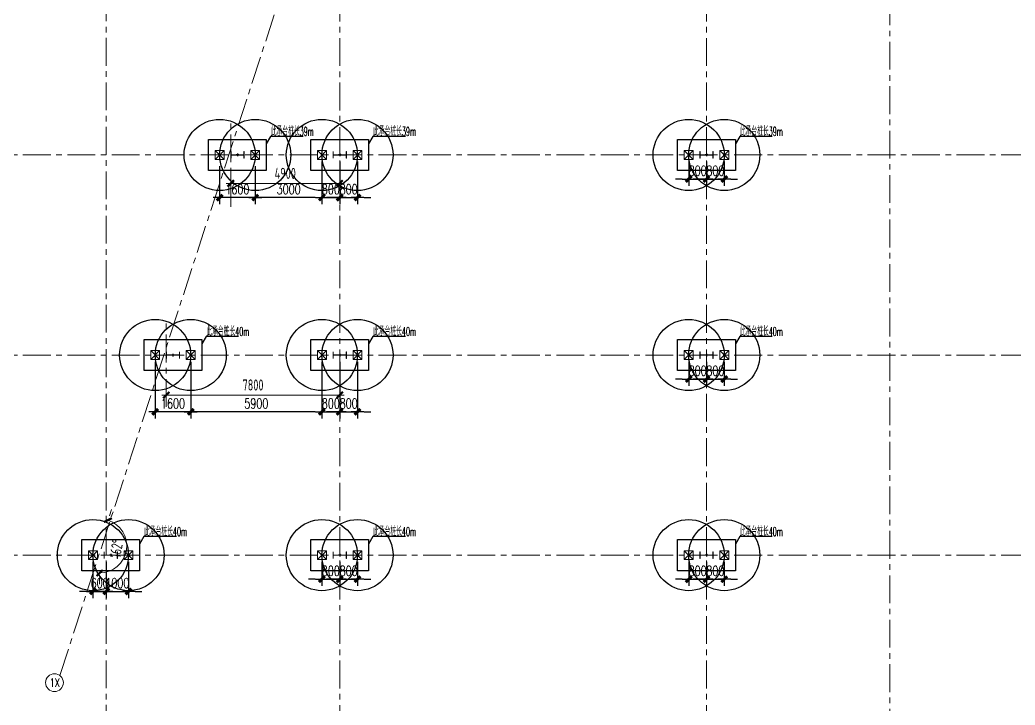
# Model space of a CAD drawing. Extents: x -1201378 to 2367219, y -619313 to 244905.
# Drawn here: x -812744 to -767975, y 148906 to 179726 of the extents above; entities that cross this region are included whole.
import ezdxf
from ezdxf.enums import TextEntityAlignment as Align

# ---------------------------------------------------------------- set-up
doc = ezdxf.new("R2010")
doc.units = 0
doc.header["$LTSCALE"] = 1000
doc.linetypes.add('CENTER', pattern=[2, 1.25, -0.25, 0.25, -0.25])
doc.layers.get('0').update_dxf_attribs({"linetype": 'CONTINUOUS'})
doc.layers.get('Defpoints').update_dxf_attribs({"linetype": 'CONTINUOUS'})
for name, color, linetype, lineweight in [('S-axis', 111, 'CONTINUOUS', 0), ('S-col', 2, 'CONTINUOUS', 0), ('S-dote', 5, 'CENTER', 0), ('S-zhuang', 1, 'CONTINUOUS', 0)]:
    doc.layers.add(name, color=color, linetype=linetype, lineweight=lineweight)
for name, color, linetype in [('S-BG', 131, 'CONTINUOUS'), ('S-DIMZ', 115, 'CONTINUOUS'), ('S-DOTE1', 140, 'CENTER'), ('S-HATCH1-W', 252, 'CONTINUOUS')]:
    doc.layers.add(name, color=color, linetype=linetype)
doc.styles.add('_TCH_AXIS', font='COMPLEX', dxfattribs={"bigfont": 'GBCBIG'})
doc.styles.add('SS1', font='tj-romans1.shx', dxfattribs={"width": 0.7, "bigfont": 'tj-hztxt1.shx'})
doc.styles.add('TSSD_Dimension', font='tssdeng.shx', dxfattribs={"width": 0.7, "bigfont": 'hztxt.shx'})
doc.dimstyles.new('S-150-ARCHI', dxfattribs={"dimscale": 150, "dimtxt": 3, "dimasz": 2, "dimexe": 2, "dimexo": 2, "dimgap": 1, "dimtad": 1, "dimdec": 0, "dimzin": 0, "dimdsep": 46, "dimtxsty": 'SS1', "dimblk1": 'TT', "dimblk2": 'TT', "dimsah": 1, "dimcen": 1, "dimclrd": 256, "dimclre": 256, "dimclrt": 256, "dimadec": 0, "dimazin": 0, "dimtfac": 1, "dimtdec": 0, "dimtix": 1, "dimtmove": 2, "dimatfit": 0, "dimldrblk": 'TT', "dimfxl": 2, "dimtolj": 1, "dimtzin": 0, "dimarcsym": 0})
doc.dimstyles.new('TSSD_200_200', dxfattribs={"dimtxt": 500, "dimasz": 200, "dimexe": 200, "dimexo": 500, "dimgap": 200, "dimtad": 1, "dimdec": 0, "dimzin": 0, "dimdsep": 46, "dimtxsty": 'TSSD_Dimension', "dimblk": 'ARCHTICK', "dimcen": 0, "dimdle": 200, "dimclrt": 7, "dimadec": 0, "dimazin": 0, "dimtfac": 1, "dimtdec": 0, "dimtix": 1, "dimtmove": 2, "dimatfit": 3, "dimfxl": 1, "dimtolj": 1, "dimtzin": 0, "dimarcsym": 0})

# ---------------------------------------------------------------- blocks, each defined once
blk = doc.blocks.new('_FZH')
at = {"layer": 'S-col'}
blk.add_lwpolyline([(-0.375, -0.188), (-0.375, 0.187), (-0.36, 0.187), (-0.36, 0.005), (0.36, 0.005), (0.36, 0.187), (0.375, 0.187), (0.375, -0.188), (0.36, -0.188), (0.36, -0.005), (-0.36, -0.005), (-0.36, -0.188)], close=True, dxfattribs=at)
blk = doc.blocks.new('w4234324')
at = {"layer": 'S-col', "xscale": 800.0000000000005, "yscale": 800.0000000000005, "zscale": 800.0000000000005}
for p in [(-248054, 777820), (-243454, 777820), (-226954, 777820), (-250954, 768820), (-243454, 768820), (-226954, 768820), (-253754, 759820), (-243454, 759820), (-226954, 759820)]:
    blk.add_blockref('_FZH', p, dxfattribs=at)
blk = doc.blocks.new('S-ZHUANG-400')
at = {"layer": 'S-zhuang'}
for p, q in [((200, -200), (-200, 200)), ((-200, -200), (200, 200))]:
    blk.add_line(p, q, dxfattribs=at)
blk.add_lwpolyline([(-200, 200), (200, 200), (200, -200), (-200, -200)], close=True, dxfattribs=at)
blk = doc.blocks.new('CT2')
at = {"layer": 'Defpoints'}
for centre in [(-193625, -186366), (-193625, -187966)]:
    blk.add_circle(centre, 1600, dxfattribs=at)
at = {"layer": 'S-DOTE1', "ltscale": 0.25}
for p, q in [((-193625, -187226), (-193625, -187106)), ((-193565, -187166), (-193685, -187166))]:
    blk.add_line(p, q, dxfattribs=at)
at = {"layer": 'S-HATCH1-W'}
blk.add_lwpolyline([(-194325, -185866), (-192925, -185866), (-192925, -188466), (-194325, -188466)], close=True, dxfattribs=at)
at = {"layer": 'S-zhuang'}
for p in [(-193625, -186366), (-193625, -187966)]:
    blk.add_blockref('S-ZHUANG-400', p, dxfattribs=at)
blk = doc.blocks.new('TT')
blk.add_line((-0.97, 0), (0.97, 0))
at = {"const_width": 0.45}
blk.add_lwpolyline([(-0.44, -0.44), (0.44, 0.44)], dxfattribs=at)
blk = doc.blocks.new('*D952')
at = {"layer": 'Defpoints', "color": 0, "transparency": 16777216}
for p in [(-782658, 155652), (-781859, 155652), (-781859, 154569)]:
    blk.add_point(p, dxfattribs=at)
at = {"layer": 'S-DIMZ', "lineweight": -2, "transparency": 16777216}
for p, q in [((-782658, 155352), (-782658, 154269)), ((-781859, 155352), (-781859, 154269)), ((-782958, 154569), (-783258, 154569)), ((-782658, 154569), (-781859, 154569)), ((-781559, 154569), (-781259, 154569))]:
    blk.add_line(p, q, dxfattribs=at)
at = {"layer": 'S-DIMZ', "lineweight": -2, "transparency": 16777216, "xscale": 300, "yscale": 300, "zscale": 300}
blk.add_blockref('TT', (-782658, 154569), dxfattribs=at)
at = {"layer": 'S-DIMZ', "lineweight": -2, "transparency": 16777216, "xscale": 300, "yscale": 300, "zscale": 300, "rotation": 180}
blk.add_blockref('TT', (-781859, 154569), dxfattribs=at)
at = {"layer": 'S-DIMZ', "transparency": 16777216, "insert": (-782258, 154944), "char_height": 450, "attachment_point": 5, "style": 'SS1'}
blk.add_mtext('\\A1;800', dxfattribs=at)
blk = doc.blocks.new('*D953')
at = {"layer": 'Defpoints', "color": 0, "transparency": 16777216}
for p in [(-781859, 155652), (-781058, 155652), (-781058, 154569)]:
    blk.add_point(p, dxfattribs=at)
at = {"layer": 'S-DIMZ', "lineweight": -2, "transparency": 16777216}
for p, q in [((-781859, 155352), (-781859, 154269)), ((-781058, 155352), (-781058, 154269)), ((-782159, 154569), (-782459, 154569)), ((-781859, 154569), (-781058, 154569)), ((-780758, 154569), (-780458, 154569))]:
    blk.add_line(p, q, dxfattribs=at)
at = {"layer": 'S-DIMZ', "lineweight": -2, "transparency": 16777216, "xscale": 300, "yscale": 300, "zscale": 300}
blk.add_blockref('TT', (-781859, 154569), dxfattribs=at)
at = {"layer": 'S-DIMZ', "lineweight": -2, "transparency": 16777216, "xscale": 300, "yscale": 300, "zscale": 300, "rotation": 180}
blk.add_blockref('TT', (-781058, 154569), dxfattribs=at)
at = {"layer": 'S-DIMZ', "transparency": 16777216, "insert": (-781458, 154944), "char_height": 450, "attachment_point": 5, "style": 'SS1'}
blk.add_mtext('\\A1;800', dxfattribs=at)
blk = doc.blocks.new('*D954')
at = {"layer": 'Defpoints', "color": 0, "transparency": 16777216}
for p in [(-799158, 155652), (-798359, 155652), (-798359, 154569)]:
    blk.add_point(p, dxfattribs=at)
at = {"layer": 'S-DIMZ', "lineweight": -2, "transparency": 16777216}
for p, q in [((-799158, 155352), (-799158, 154269)), ((-798359, 155352), (-798359, 154269)), ((-799458, 154569), (-799758, 154569)), ((-799158, 154569), (-798359, 154569)), ((-798059, 154569), (-797759, 154569))]:
    blk.add_line(p, q, dxfattribs=at)
at = {"layer": 'S-DIMZ', "lineweight": -2, "transparency": 16777216, "xscale": 300, "yscale": 300, "zscale": 300}
blk.add_blockref('TT', (-799158, 154569), dxfattribs=at)
at = {"layer": 'S-DIMZ', "lineweight": -2, "transparency": 16777216, "xscale": 300, "yscale": 300, "zscale": 300, "rotation": 180}
blk.add_blockref('TT', (-798359, 154569), dxfattribs=at)
at = {"layer": 'S-DIMZ', "transparency": 16777216, "insert": (-798758, 154944), "char_height": 450, "attachment_point": 5, "style": 'SS1'}
blk.add_mtext('\\A1;800', dxfattribs=at)
blk = doc.blocks.new('*D955')
at = {"layer": 'Defpoints', "color": 0, "transparency": 16777216}
for p in [(-798359, 155652), (-797558, 155652), (-797558, 154569)]:
    blk.add_point(p, dxfattribs=at)
at = {"layer": 'S-DIMZ', "lineweight": -2, "transparency": 16777216}
for p, q in [((-798359, 155352), (-798359, 154269)), ((-797558, 155352), (-797558, 154269)), ((-798659, 154569), (-798959, 154569)), ((-798359, 154569), (-797558, 154569)), ((-797258, 154569), (-796958, 154569))]:
    blk.add_line(p, q, dxfattribs=at)
at = {"layer": 'S-DIMZ', "lineweight": -2, "transparency": 16777216, "xscale": 300, "yscale": 300, "zscale": 300}
blk.add_blockref('TT', (-798359, 154569), dxfattribs=at)
at = {"layer": 'S-DIMZ', "lineweight": -2, "transparency": 16777216, "xscale": 300, "yscale": 300, "zscale": 300, "rotation": 180}
blk.add_blockref('TT', (-797558, 154569), dxfattribs=at)
at = {"layer": 'S-DIMZ', "transparency": 16777216, "insert": (-797958, 154944), "char_height": 450, "attachment_point": 5, "style": 'SS1'}
blk.add_mtext('\\A1;800', dxfattribs=at)
blk = doc.blocks.new('*D956')
at = {"layer": 'Defpoints', "color": 0, "transparency": 16777216}
for p in [(-809458, 155652), (-808858, 155652), (-808858, 154020)]:
    blk.add_point(p, dxfattribs=at)
at = {"layer": 'S-DIMZ', "lineweight": -2, "transparency": 16777216}
for p, q in [((-809458, 155352), (-809458, 153720)), ((-808858, 155352), (-808858, 153720)), ((-809758, 154020), (-810058, 154020)), ((-809458, 154020), (-808858, 154020)), ((-808558, 154020), (-808258, 154020))]:
    blk.add_line(p, q, dxfattribs=at)
at = {"layer": 'S-DIMZ', "lineweight": -2, "transparency": 16777216, "xscale": 300, "yscale": 300, "zscale": 300}
blk.add_blockref('TT', (-809458, 154020), dxfattribs=at)
at = {"layer": 'S-DIMZ', "lineweight": -2, "transparency": 16777216, "xscale": 300, "yscale": 300, "zscale": 300, "rotation": 180}
blk.add_blockref('TT', (-808858, 154020), dxfattribs=at)
at = {"layer": 'S-DIMZ', "transparency": 16777216, "insert": (-809158, 154395), "char_height": 450, "attachment_point": 5, "style": 'SS1'}
blk.add_mtext('\\A1;600', dxfattribs=at)
blk = doc.blocks.new('*D957')
at = {"layer": 'Defpoints', "color": 0, "transparency": 16777216}
for p in [(-808858, 155652), (-807858, 155652), (-807858, 154020)]:
    blk.add_point(p, dxfattribs=at)
at = {"layer": 'S-DIMZ', "lineweight": -2, "transparency": 16777216}
for p, q in [((-808858, 155352), (-808858, 153720)), ((-807858, 155352), (-807858, 153720)), ((-809158, 154020), (-809458, 154020)), ((-808858, 154020), (-807858, 154020)), ((-807558, 154020), (-807258, 154020))]:
    blk.add_line(p, q, dxfattribs=at)
at = {"layer": 'S-DIMZ', "lineweight": -2, "transparency": 16777216, "xscale": 300, "yscale": 300, "zscale": 300}
blk.add_blockref('TT', (-808858, 154020), dxfattribs=at)
at = {"layer": 'S-DIMZ', "lineweight": -2, "transparency": 16777216, "xscale": 300, "yscale": 300, "zscale": 300, "rotation": 180}
blk.add_blockref('TT', (-807858, 154020), dxfattribs=at)
at = {"layer": 'S-DIMZ', "transparency": 16777216, "insert": (-808358, 154395), "char_height": 450, "attachment_point": 5, "style": 'SS1'}
blk.add_mtext('\\A1;1000', dxfattribs=at)
blk = doc.blocks.new('*D966')
at = {"layer": 'Defpoints', "color": 0, "transparency": 16777216}
for p in [(-782658, 164652), (-781859, 164652), (-781859, 163569)]:
    blk.add_point(p, dxfattribs=at)
at = {"layer": 'S-DIMZ', "lineweight": -2, "transparency": 16777216}
for p, q in [((-782658, 164352), (-782658, 163269)), ((-781859, 164352), (-781859, 163269)), ((-782958, 163569), (-783258, 163569)), ((-782658, 163569), (-781859, 163569)), ((-781559, 163569), (-781259, 163569))]:
    blk.add_line(p, q, dxfattribs=at)
at = {"layer": 'S-DIMZ', "lineweight": -2, "transparency": 16777216, "xscale": 300, "yscale": 300, "zscale": 300}
blk.add_blockref('TT', (-782658, 163569), dxfattribs=at)
at = {"layer": 'S-DIMZ', "lineweight": -2, "transparency": 16777216, "xscale": 300, "yscale": 300, "zscale": 300, "rotation": 180}
blk.add_blockref('TT', (-781859, 163569), dxfattribs=at)
at = {"layer": 'S-DIMZ', "transparency": 16777216, "insert": (-782258, 163944), "char_height": 450, "attachment_point": 5, "style": 'SS1'}
blk.add_mtext('\\A1;800', dxfattribs=at)
blk = doc.blocks.new('*D967')
at = {"layer": 'Defpoints', "color": 0, "transparency": 16777216}
for p in [(-781859, 164652), (-781058, 164652), (-781058, 163569)]:
    blk.add_point(p, dxfattribs=at)
at = {"layer": 'S-DIMZ', "lineweight": -2, "transparency": 16777216}
for p, q in [((-781859, 164352), (-781859, 163269)), ((-781058, 164352), (-781058, 163269)), ((-782159, 163569), (-782459, 163569)), ((-781859, 163569), (-781058, 163569)), ((-780758, 163569), (-780458, 163569))]:
    blk.add_line(p, q, dxfattribs=at)
at = {"layer": 'S-DIMZ', "lineweight": -2, "transparency": 16777216, "xscale": 300, "yscale": 300, "zscale": 300}
blk.add_blockref('TT', (-781859, 163569), dxfattribs=at)
at = {"layer": 'S-DIMZ', "lineweight": -2, "transparency": 16777216, "xscale": 300, "yscale": 300, "zscale": 300, "rotation": 180}
blk.add_blockref('TT', (-781058, 163569), dxfattribs=at)
at = {"layer": 'S-DIMZ', "transparency": 16777216, "insert": (-781458, 163944), "char_height": 450, "attachment_point": 5, "style": 'SS1'}
blk.add_mtext('\\A1;800', dxfattribs=at)
blk = doc.blocks.new('*D976')
at = {"layer": 'Defpoints', "color": 0, "transparency": 16777216}
for p in [(-782658, 173652), (-781859, 173652), (-781859, 172569)]:
    blk.add_point(p, dxfattribs=at)
at = {"layer": 'S-DIMZ', "lineweight": -2, "transparency": 16777216}
for p, q in [((-782658, 173352), (-782658, 172269)), ((-781859, 173352), (-781859, 172269)), ((-782958, 172569), (-783258, 172569)), ((-782658, 172569), (-781859, 172569)), ((-781559, 172569), (-781259, 172569))]:
    blk.add_line(p, q, dxfattribs=at)
at = {"layer": 'S-DIMZ', "lineweight": -2, "transparency": 16777216, "xscale": 300, "yscale": 300, "zscale": 300}
blk.add_blockref('TT', (-782658, 172569), dxfattribs=at)
at = {"layer": 'S-DIMZ', "lineweight": -2, "transparency": 16777216, "xscale": 300, "yscale": 300, "zscale": 300, "rotation": 180}
blk.add_blockref('TT', (-781859, 172569), dxfattribs=at)
at = {"layer": 'S-DIMZ', "transparency": 16777216, "insert": (-782258, 172944), "char_height": 450, "attachment_point": 5, "style": 'SS1'}
blk.add_mtext('\\A1;800', dxfattribs=at)
blk = doc.blocks.new('*D977')
at = {"layer": 'Defpoints', "color": 0, "transparency": 16777216}
for p in [(-781859, 173652), (-781058, 173652), (-781058, 172569)]:
    blk.add_point(p, dxfattribs=at)
at = {"layer": 'S-DIMZ', "lineweight": -2, "transparency": 16777216}
for p, q in [((-781859, 173352), (-781859, 172269)), ((-781058, 173352), (-781058, 172269)), ((-782159, 172569), (-782459, 172569)), ((-781859, 172569), (-781058, 172569)), ((-780758, 172569), (-780458, 172569))]:
    blk.add_line(p, q, dxfattribs=at)
at = {"layer": 'S-DIMZ', "lineweight": -2, "transparency": 16777216, "xscale": 300, "yscale": 300, "zscale": 300}
blk.add_blockref('TT', (-781859, 172569), dxfattribs=at)
at = {"layer": 'S-DIMZ', "lineweight": -2, "transparency": 16777216, "xscale": 300, "yscale": 300, "zscale": 300, "rotation": 180}
blk.add_blockref('TT', (-781058, 172569), dxfattribs=at)
at = {"layer": 'S-DIMZ', "transparency": 16777216, "insert": (-781458, 172944), "char_height": 450, "attachment_point": 5, "style": 'SS1'}
blk.add_mtext('\\A1;800', dxfattribs=at)
blk = doc.blocks.new('*D1065')
at = {"layer": 'Defpoints', "color": 0, "transparency": 16777216}
for p in [(-799158, 164652), (-798359, 164652), (-798359, 162097)]:
    blk.add_point(p, dxfattribs=at)
at = {"layer": 'S-DIMZ', "lineweight": -2, "transparency": 16777216}
for p, q in [((-799158, 164352), (-799158, 161797)), ((-798359, 164352), (-798359, 161797)), ((-799458, 162097), (-799758, 162097)), ((-799158, 162097), (-798359, 162097)), ((-798059, 162097), (-797759, 162097))]:
    blk.add_line(p, q, dxfattribs=at)
at = {"layer": 'S-DIMZ', "lineweight": -2, "transparency": 16777216, "xscale": 300, "yscale": 300, "zscale": 300}
blk.add_blockref('TT', (-799158, 162097), dxfattribs=at)
at = {"layer": 'S-DIMZ', "lineweight": -2, "transparency": 16777216, "xscale": 300, "yscale": 300, "zscale": 300, "rotation": 180}
blk.add_blockref('TT', (-798359, 162097), dxfattribs=at)
at = {"layer": 'S-DIMZ', "transparency": 16777216, "insert": (-798758, 162472), "char_height": 450, "attachment_point": 5, "style": 'SS1'}
blk.add_mtext('\\A1;800', dxfattribs=at)
blk = doc.blocks.new('*D1066')
at = {"layer": 'Defpoints', "color": 0, "transparency": 16777216}
for p in [(-798359, 164652), (-797558, 164652), (-797558, 162097)]:
    blk.add_point(p, dxfattribs=at)
at = {"layer": 'S-DIMZ', "lineweight": -2, "transparency": 16777216}
for p, q in [((-798359, 164352), (-798359, 161797)), ((-797558, 164352), (-797558, 161797)), ((-798659, 162097), (-798959, 162097)), ((-798359, 162097), (-797558, 162097)), ((-797258, 162097), (-796958, 162097))]:
    blk.add_line(p, q, dxfattribs=at)
at = {"layer": 'S-DIMZ', "lineweight": -2, "transparency": 16777216, "xscale": 300, "yscale": 300, "zscale": 300}
blk.add_blockref('TT', (-798359, 162097), dxfattribs=at)
at = {"layer": 'S-DIMZ', "lineweight": -2, "transparency": 16777216, "xscale": 300, "yscale": 300, "zscale": 300, "rotation": 180}
blk.add_blockref('TT', (-797558, 162097), dxfattribs=at)
at = {"layer": 'S-DIMZ', "transparency": 16777216, "insert": (-797958, 162472), "char_height": 450, "attachment_point": 5, "style": 'SS1'}
blk.add_mtext('\\A1;800', dxfattribs=at)
blk = doc.blocks.new('*D1067')
at = {"layer": 'Defpoints', "color": 0, "transparency": 16777216}
for p in [(-799158, 173652), (-798359, 173652), (-798359, 171735)]:
    blk.add_point(p, dxfattribs=at)
at = {"layer": 'S-DIMZ', "lineweight": -2, "transparency": 16777216}
for p, q in [((-799158, 173352), (-799158, 171435)), ((-798359, 173352), (-798359, 171435)), ((-799458, 171735), (-799758, 171735)), ((-799158, 171735), (-798359, 171735)), ((-798059, 171735), (-797759, 171735))]:
    blk.add_line(p, q, dxfattribs=at)
at = {"layer": 'S-DIMZ', "lineweight": -2, "transparency": 16777216, "xscale": 300, "yscale": 300, "zscale": 300}
blk.add_blockref('TT', (-799158, 171735), dxfattribs=at)
at = {"layer": 'S-DIMZ', "lineweight": -2, "transparency": 16777216, "xscale": 300, "yscale": 300, "zscale": 300, "rotation": 180}
blk.add_blockref('TT', (-798359, 171735), dxfattribs=at)
at = {"layer": 'S-DIMZ', "transparency": 16777216, "insert": (-798758, 172110), "char_height": 450, "attachment_point": 5, "style": 'SS1'}
blk.add_mtext('\\A1;800', dxfattribs=at)
blk = doc.blocks.new('*D1068')
at = {"layer": 'Defpoints', "color": 0, "transparency": 16777216}
for p in [(-798359, 173652), (-797558, 173652), (-797558, 171735)]:
    blk.add_point(p, dxfattribs=at)
at = {"layer": 'S-DIMZ', "lineweight": -2, "transparency": 16777216}
for p, q in [((-798359, 173352), (-798359, 171435)), ((-797558, 173352), (-797558, 171435)), ((-798659, 171735), (-798959, 171735)), ((-798359, 171735), (-797558, 171735)), ((-797258, 171735), (-796958, 171735))]:
    blk.add_line(p, q, dxfattribs=at)
at = {"layer": 'S-DIMZ', "lineweight": -2, "transparency": 16777216, "xscale": 300, "yscale": 300, "zscale": 300}
blk.add_blockref('TT', (-798359, 171735), dxfattribs=at)
at = {"layer": 'S-DIMZ', "lineweight": -2, "transparency": 16777216, "xscale": 300, "yscale": 300, "zscale": 300, "rotation": 180}
blk.add_blockref('TT', (-797558, 171735), dxfattribs=at)
at = {"layer": 'S-DIMZ', "transparency": 16777216, "insert": (-797958, 172110), "char_height": 450, "attachment_point": 5, "style": 'SS1'}
blk.add_mtext('\\A1;800', dxfattribs=at)
blk = doc.blocks.new('_ArchTick')
at = {"color": 0, "linetype": 'ByBlock', "const_width": 0.5}
blk.add_lwpolyline([(-0.71, -0.71), (0.71, 0.71)], dxfattribs=at)
blk = doc.blocks.new('*D3039')
at = {"layer": 'Defpoints', "color": 0, "transparency": 16777216}
for p in [(-203258, 60787), (-198358, 60787), (-198358, 59749)]:
    blk.add_point(p, dxfattribs=at)
at = {"layer": 'S-axis', "color": 0, "lineweight": -2, "transparency": 16777216}
for p, q in [((-203258, 60287), (-203258, 59549)), ((-198358, 60287), (-198358, 59549)), ((-203458, 59749), (-198158, 59749))]:
    blk.add_line(p, q, dxfattribs=at)
at = {"layer": 'S-axis', "color": 0, "lineweight": -2, "transparency": 16777216, "xscale": 200, "yscale": 200, "zscale": 200, "rotation": 180}
blk.add_blockref('_ArchTick', (-203258, 59749), dxfattribs=at)
at = {"layer": 'S-axis', "color": 0, "lineweight": -2, "transparency": 16777216, "xscale": 200, "yscale": 200, "zscale": 200}
blk.add_blockref('_ArchTick', (-198358, 59749), dxfattribs=at)
at = {"layer": 'S-axis', "color": 7, "transparency": 16777216, "insert": (-200808, 60199), "char_height": 500, "attachment_point": 5, "style": 'TSSD_Dimension'}
blk.add_mtext('\\A1;4900', dxfattribs=at)
blk = doc.blocks.new('*D3040')
at = {"layer": 'Defpoints', "color": 0, "transparency": 16777216}
for p in [(-206158, 51267), (-198358, 51267), (-198358, 50229)]:
    blk.add_point(p, dxfattribs=at)
at = {"layer": 'S-axis', "color": 0, "lineweight": -2, "transparency": 16777216}
for p, q in [((-206158, 50767), (-206158, 50029)), ((-198358, 50767), (-198358, 50029)), ((-206358, 50229), (-198158, 50229))]:
    blk.add_line(p, q, dxfattribs=at)
at = {"layer": 'S-axis', "color": 0, "lineweight": -2, "transparency": 16777216, "xscale": 200, "yscale": 200, "zscale": 200, "rotation": 180}
blk.add_blockref('_ArchTick', (-206158, 50229), dxfattribs=at)
at = {"layer": 'S-axis', "color": 0, "lineweight": -2, "transparency": 16777216, "xscale": 200, "yscale": 200, "zscale": 200}
blk.add_blockref('_ArchTick', (-198358, 50229), dxfattribs=at)
at = {"layer": 'S-axis', "color": 7, "transparency": 16777216, "insert": (-202258, 50679), "char_height": 500, "attachment_point": 5, "style": 'TSSD_Dimension'}
blk.add_mtext('\\A1;7800', dxfattribs=at)
blk = doc.blocks.new('*D3041')
at = {"layer": 'Defpoints', "color": 0, "transparency": 16777216}
for p in [(-208783, 44601), (-209158, 43443), (-208173, 42727), (-209158, 42225)]:
    blk.add_point(p, dxfattribs=at)
at = {"layer": 'S-axis', "color": 0, "lineweight": -2, "transparency": 16777216}
for p, q in [((-208628, 45077), (-208721, 44791)), ((-209158, 41725), (-209158, 42025))]:
    blk.add_line(p, q, dxfattribs=at)
blk.add_arc((-209158, 43443), 1218, 270, 72.0237, dxfattribs=at)
at = {"layer": 'S-axis', "color": 0, "lineweight": -2, "transparency": 16777216, "xscale": 200, "yscale": 200, "zscale": 200}
for p, rotation in [((-208783, 44601), 162.0237134182113), ((-209158, 42225), 179.9999999999993)]:
    blk.add_blockref('_ArchTick', p, dxfattribs=dict(at, rotation=rotation))
at = {"layer": 'S-axis', "color": 7, "transparency": 16777216, "insert": (-208400, 43323), "char_height": 500, "attachment_point": 5, "rotation": 81.0119, "style": 'TSSD_Dimension'}
blk.add_mtext('\\A1;162°', dxfattribs=at)
blk = doc.blocks.new('*D3043')
at = {"layer": 'Defpoints', "color": 0, "transparency": 16777216}
for p in [(-802158, 173452), (-799158, 173452), (-802158, 171735)]:
    blk.add_point(p, dxfattribs=at)
at = {"layer": 'S-DIMZ', "lineweight": -2, "transparency": 16777216}
for p, q in [((-802158, 173152), (-802158, 171435)), ((-799158, 173152), (-799158, 171435)), ((-799458, 171735), (-801858, 171735))]:
    blk.add_line(p, q, dxfattribs=at)
at = {"layer": 'S-DIMZ', "lineweight": -2, "transparency": 16777216, "xscale": 300, "yscale": 300, "zscale": 300, "rotation": 180}
blk.add_blockref('TT', (-802158, 171735), dxfattribs=at)
at = {"layer": 'S-DIMZ', "lineweight": -2, "transparency": 16777216, "xscale": 300, "yscale": 300, "zscale": 300}
blk.add_blockref('TT', (-799158, 171735), dxfattribs=at)
at = {"layer": 'S-DIMZ', "transparency": 16777216, "insert": (-800658, 172110), "char_height": 450, "attachment_point": 5, "style": 'SS1'}
blk.add_mtext('\\A1;3000', dxfattribs=at)
blk = doc.blocks.new('*D3044')
at = {"layer": 'Defpoints', "color": 0, "transparency": 16777216}
for p in [(-803758, 173452), (-802158, 173452), (-803758, 171735)]:
    blk.add_point(p, dxfattribs=at)
at = {"layer": 'S-DIMZ', "lineweight": -2, "transparency": 16777216}
for p, q in [((-803758, 173152), (-803758, 171435)), ((-802158, 173152), (-802158, 171435)), ((-802458, 171735), (-803458, 171735))]:
    blk.add_line(p, q, dxfattribs=at)
at = {"layer": 'S-DIMZ', "lineweight": -2, "transparency": 16777216, "xscale": 300, "yscale": 300, "zscale": 300, "rotation": 180}
blk.add_blockref('TT', (-803758, 171735), dxfattribs=at)
at = {"layer": 'S-DIMZ', "lineweight": -2, "transparency": 16777216, "xscale": 300, "yscale": 300, "zscale": 300}
blk.add_blockref('TT', (-802158, 171735), dxfattribs=at)
at = {"layer": 'S-DIMZ', "transparency": 16777216, "insert": (-802958, 172110), "char_height": 450, "attachment_point": 5, "style": 'SS1'}
blk.add_mtext('\\A1;1600', dxfattribs=at)
blk = doc.blocks.new('*D3045')
at = {"layer": 'Defpoints', "color": 0, "transparency": 16777216}
for p in [(-805058, 164652), (-799158, 164452), (-805058, 162097)]:
    blk.add_point(p, dxfattribs=at)
at = {"layer": 'S-DIMZ', "lineweight": -2, "transparency": 16777216}
for p, q in [((-805058, 164352), (-805058, 161797)), ((-799158, 164152), (-799158, 161797)), ((-799458, 162097), (-804758, 162097))]:
    blk.add_line(p, q, dxfattribs=at)
at = {"layer": 'S-DIMZ', "lineweight": -2, "transparency": 16777216, "xscale": 300, "yscale": 300, "zscale": 300, "rotation": 180}
blk.add_blockref('TT', (-805058, 162097), dxfattribs=at)
at = {"layer": 'S-DIMZ', "lineweight": -2, "transparency": 16777216, "xscale": 300, "yscale": 300, "zscale": 300}
blk.add_blockref('TT', (-799158, 162097), dxfattribs=at)
at = {"layer": 'S-DIMZ', "transparency": 16777216, "insert": (-802108, 162472), "char_height": 450, "attachment_point": 5, "style": 'SS1'}
blk.add_mtext('\\A1;5900', dxfattribs=at)
blk = doc.blocks.new('*D3046')
at = {"layer": 'Defpoints', "color": 0, "transparency": 16777216}
for p in [(-806658, 164652), (-805058, 164652), (-806658, 162097)]:
    blk.add_point(p, dxfattribs=at)
at = {"layer": 'S-DIMZ', "lineweight": -2, "transparency": 16777216}
for p, q in [((-806658, 164352), (-806658, 161797)), ((-805058, 164352), (-805058, 161797)), ((-805358, 162097), (-806358, 162097))]:
    blk.add_line(p, q, dxfattribs=at)
at = {"layer": 'S-DIMZ', "lineweight": -2, "transparency": 16777216, "xscale": 300, "yscale": 300, "zscale": 300, "rotation": 180}
blk.add_blockref('TT', (-806658, 162097), dxfattribs=at)
at = {"layer": 'S-DIMZ', "lineweight": -2, "transparency": 16777216, "xscale": 300, "yscale": 300, "zscale": 300}
blk.add_blockref('TT', (-805058, 162097), dxfattribs=at)
at = {"layer": 'S-DIMZ', "transparency": 16777216, "insert": (-805858, 162472), "char_height": 450, "attachment_point": 5, "style": 'SS1'}
blk.add_mtext('\\A1;1600', dxfattribs=at)
blk = doc.blocks.new('1#轴网')
at = {"layer": 'S-axis'}
blk.add_circle((-211189.1, 37292), 400, dxfattribs=at)
at = {"layer": 'S-dote'}
for p, q in [((-208858.4, 19038.1), (-208858.4, 124694.3)), ((-198358.5, 19033), (-198358.5, 124689.3)), ((-181858.5, 19033.1), (-181858.5, 124689.3)), ((-173608.5, 18867), (-173608.5, 124689.3)), ((-203258.5, 58697), (-203258.5, 62487)), ((-99358.5, 61027), (-216950.7, 61027)), ((-206158.5, 49697), (-206158.5, 53487)), ((-99358.5, 52027), (-216950.7, 52027)), ((-99358.5, 43027), (-216950.7, 43027))]:
    blk.add_line(p, q, dxfattribs=at)
blk.add_lwpolyline([(-210946, 37609.6), (-184459.5, 119241.7)], dxfattribs=at)
at = {"layer": 'S-axis', "style": '_TCH_AXIS', "width": 0.705882}
blk.add_text('1X', height=374.97, dxfattribs=at).set_placement((-211397.1, 37104.5))
at = {"layer": 'S-axis'}
for p1, p2, picture, middle in [((-203258.5, 60787), (-198358.5, 60787), '*D3039', (-200808.5, 60199.5)), ((-206158.5, 51267), (-198358.5, 51267), '*D3040', (-202258.5, 50679.5))]:
    dim = blk.add_aligned_dim(p1=p1, p2=p2, distance=-1037.5, dimstyle='TSSD_200_200', dxfattribs=at)
    dim.commit()
    dim.dimension.update_dxf_attribs({"geometry": picture, "text_midpoint": middle})
dim = blk.add_angular_dim_3p(base=(-208173.4, 42727.3), center=(-209158.5, 43442.8), p1=(-209158.5, 42225.3), p2=(-208782.7, 44600.9), dimstyle='TSSD_200_200', dxfattribs=at)
dim.commit()
dim.dimension.update_dxf_attribs({"geometry": '*D3041', "text_midpoint": (-208400.3, 43322.9)})

msp = doc.modelspace()

# ---------------------------------------------------------------- linework, layer by layer
at = {"layer": 'S-BG'}
for points in [[(-800003.9, 174488.7), (-801464.1, 174488.7), (-801658.5, 174151.8)], [(-795403.9, 174488.7), (-796864.1, 174488.7), (-797058.5, 174151.8)], [(-778903.9, 174488.7), (-780364.1, 174488.7), (-780558.5, 174151.8)], [(-802903.9, 165488.7), (-804364.1, 165488.7), (-804558.5, 165151.8)], [(-795403.9, 165488.7), (-796864.1, 165488.7), (-797058.5, 165151.8)], [(-778903.9, 165488.7), (-780364.1, 165488.7), (-780558.5, 165151.8)], [(-805703.9, 156488.7), (-807164.1, 156488.7), (-807358.4, 156151.8)], [(-795403.9, 156488.7), (-796864.1, 156488.7), (-797058.5, 156151.8)], [(-778903.9, 156488.7), (-780364.1, 156488.7), (-780558.5, 156151.8)]]:
    msp.add_lwpolyline(points, dxfattribs=at)

# ---------------------------------------------------------------- block references
at = {"layer": 'S-axis'}
msp.add_blockref('1#轴网', (-600000, 112624.8), dxfattribs=at)
at = {"layer": 'S-col'}
msp.add_blockref('w4234324', (-554904.3, -604168.2), dxfattribs=at)
at = {"layer": 'S-zhuang', "rotation": 90}
for p in [(-990124.7, 367276.6), (-985524.7, 367276.6), (-969024.7, 367276.6), (-993024.7, 358276.6), (-985524.7, 358276.6), (-969024.7, 358276.6), (-995824.6, 349276.6), (-985524.7, 349276.6), (-969024.7, 349276.6)]:
    msp.add_blockref('CT2', p, dxfattribs=at)

# ---------------------------------------------------------------- texts
at = {"layer": 'S-BG', "style": 'SS1', "width": 0.5}
for s, p in [('此承台桩长39m', (-801457.8, 174709.1)), ('此承台桩长39m', (-796857.8, 174709.1)), ('此承台桩长39m', (-780357.8, 174709.1)), ('此承台桩长40m', (-804357.8, 165709.1)), ('此承台桩长40m', (-796857.8, 165709.1)), ('此承台桩长40m', (-780357.8, 165709.1)), ('此承台桩长40m', (-807157.7, 156709.1)), ('此承台桩长40m', (-796857.8, 156709.1)), ('此承台桩长40m', (-780357.8, 156709.1))]:
    msp.add_text(s, height=400, dxfattribs=at).set_placement(p, align=Align.MIDDLE_LEFT)

# ---------------------------------------------------------------- dimensions: what is measured, and where the dimension line sits
at = {"layer": 'S-DIMZ'}
for base, p1, p2, picture, middle in [((-803758.5, 171735), (-802158.5, 173451.8), (-803758.5, 173451.8), '*D3044', (-802958.5, 172110)), ((-802158.5, 171735), (-799158.5, 173451.8), (-802158.5, 173451.8), '*D3043', (-800658.5, 172110)), ((-806658.5, 162096.8), (-805058.5, 164651.8), (-806658.5, 164651.8), '*D3046', (-805858.5, 162471.8)), ((-805058.5, 162096.8), (-799158.5, 164451.8), (-805058.5, 164651.8), '*D3045', (-802108.5, 162471.8))]:
    dim = msp.add_linear_dim(base=base, p1=p1, p2=p2, dimstyle='S-150-ARCHI', dxfattribs=at)
    dim.commit()
    dim.dimension.update_dxf_attribs({"geometry": picture, "text_midpoint": middle})
for base, p1, p2, picture, middle in [((-798358.5, 171735), (-799158.5, 173651.8), (-798358.5, 173651.8), '*D1067', (-798758.5, 172110)), ((-797558.5, 171735), (-798358.5, 173651.8), (-797558.5, 173651.8), '*D1068', (-797958.5, 172110)), ((-781858.5, 172569), (-782658.5, 173651.8), (-781858.5, 173651.8), '*D976', (-782258.5, 172944)), ((-781058.5, 172569), (-781858.5, 173651.8), (-781058.5, 173651.8), '*D977', (-781458.5, 172944)), ((-798358.5, 162096.8), (-799158.5, 164651.8), (-798358.5, 164651.8), '*D1065', (-798758.5, 162471.8)), ((-797558.5, 162096.8), (-798358.5, 164651.8), (-797558.5, 164651.8), '*D1066', (-797958.5, 162471.8)), ((-781858.5, 163569), (-782658.5, 164651.8), (-781858.5, 164651.8), '*D966', (-782258.5, 163944)), ((-781058.5, 163569), (-781858.5, 164651.8), (-781058.5, 164651.8), '*D967', (-781458.5, 163944)), ((-808858.4, 154019.8), (-809458.4, 155651.8), (-808858.4, 155651.8), '*D956', (-809158.4, 154394.8)), ((-807858.4, 154019.8), (-808858.4, 155651.8), (-807858.4, 155651.8), '*D957', (-808358.4, 154394.8)), ((-798358.5, 154569), (-799158.5, 155651.8), (-798358.5, 155651.8), '*D954', (-798758.5, 154944)), ((-797558.5, 154569), (-798358.5, 155651.8), (-797558.5, 155651.8), '*D955', (-797958.5, 154944)), ((-781858.5, 154569), (-782658.5, 155651.8), (-781858.5, 155651.8), '*D952', (-782258.5, 154944)), ((-781058.5, 154569), (-781858.5, 155651.8), (-781058.5, 155651.8), '*D953', (-781458.5, 154944))]:
    dim = msp.add_linear_dim(base=base, p1=p1, p2=p2, dimstyle='S-150-ARCHI', override={"dimexo": 2}, dxfattribs=at)
    dim.commit()
    dim.dimension.update_dxf_attribs({"geometry": picture, "text_midpoint": middle})

doc.saveas('drawing.dxf')
